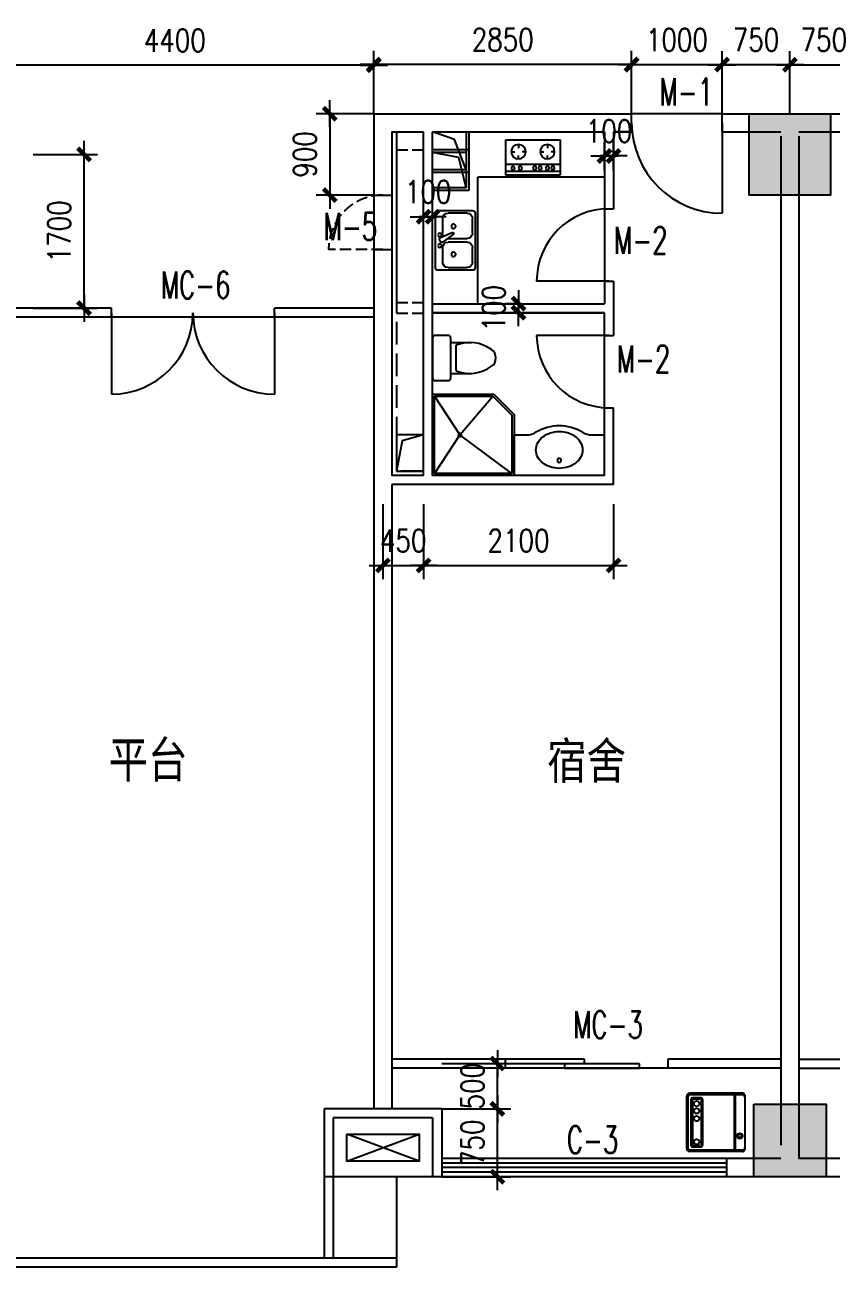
# Model space of a CAD drawing. Extents: x -357449 to -117302, y 127569 to 244935.
# Drawn here: x -326697 to -317784, y 168271 to 182003 of the extents above; entities that cross this region are included whole.
import ezdxf

# ---------------------------------------------------------------- set-up
doc = ezdxf.new("R2010")
doc.units = 0
doc.header["$MEASUREMENT"] = 0
doc.linetypes.add('DASH', pattern=[0.35, 0.25, -0.1])
doc.layers.get('0').update_dxf_attribs({"linetype": 'CONTINUOUS'})
doc.layers.get('DEFPOINTS').update_dxf_attribs({"linetype": 'CONTINUOUS'})
for name, color, linetype in [('1', 8, 'CONTINUOUS'), ('COLUMN', 4, 'CONTINUOUS'), ('DIM', 7, 'CONTINUOUS'), ('F', 31, 'CONTINUOUS'), ('JAJU', 8, 'CONTINUOUS'), ('WALL', 1, 'CONTINUOUS'), ('WINDOW', 4, 'CONTINUOUS'), ('WINDOWS', 4, 'CONTINUOUS'), ('阳台', 4, 'CONTINUOUS')]:
    doc.layers.add(name, color=color, linetype=linetype)
doc.layers.add('AXIS', color=3, linetype='CONTINUOUS', lineweight=9)
doc.styles.add('CHINA', font='SimSun.ttf', dxfattribs={"width": 0.85, "height": 150})
doc.styles.add('DIM_FONT', font='SIMPLEX.shx', dxfattribs={"width": 0.8})
doc.styles.add('FS', font='txt.shx', dxfattribs={"width": 0.66, "height": 150, "bigfont": 'fs.shx'})
doc.dimstyles.new('DIMN-200', dxfattribs={"dimtxt": 300, "dimasz": 1, "dimexe": 250, "dimexo": 0, "dimgap": 150, "dimtad": 1, "dimdec": 0, "dimdsep": 46, "dimtxsty": 'DIM_FONT', "dimblk": '_DIMX', "dimcen": 2.5, "dimclrd": 256, "dimclre": 256, "dimclrt": 4, "dimadec": 0, "dimazin": 0, "dimtfac": 1, "dimtdec": 0, "dimtix": 1, "dimtmove": 2, "dimatfit": 3, "dimldrblk": '_DIMX', "dimfxl": 0, "dimtolj": 1, "dimtzin": 0, "dimarcsym": 0})
doc.dimstyles.get("Standard").update_dxf_attribs({"dimtxt": 375, "dimasz": 1, "dimexe": 150, "dimexo": 0, "dimgap": 200, "dimtad": 1, "dimdec": 0, "dimzin": 0, "dimdsep": 46, "dimtxsty": 'DIM_FONT', "dimblk1": '_DIMX', "dimblk2": '_DIMX', "dimsah": 1, "dimcen": 200, "dimclrd": 256, "dimclre": 256, "dimclrt": 4, "dimadec": 0, "dimazin": 0, "dimtfac": 1, "dimtdec": 0, "dimtix": 1, "dimtmove": 2, "dimatfit": 3, "dimldrblk": '_DIMX', "dimfxl": 0, "dimtolj": 1, "dimtzin": 0, "dimarcsym": 0})

# ---------------------------------------------------------------- blocks, each defined once
blk = doc.blocks.new('_DIMX')
blk.add_line((-150, 0), (150, 0))
at = {"const_width": 50}
blk.add_lwpolyline([(-70, -70), (70, 70)], dxfattribs=at)
blk = doc.blocks.new('*D919')
at = {"linetype": 'ByBlock'}
for p, q in [((-304604, 219587), (-304604, 220273)), ((-300204, 219587), (-300204, 220273)), ((-300205, 220123), (-304603, 220123))]:
    blk.add_line(p, q, dxfattribs=at)
at = {"layer": 'DEFPOINTS', "color": 0, "linetype": 'ByBlock'}
for p in [(-304604, 220123), (-304604, 219587), (-300204, 219587)]:
    blk.add_point(p, dxfattribs=at)
at = {"linetype": 'ByBlock', "rotation": 180}
blk.add_blockref('_DIMX', (-304604, 220123), dxfattribs=at)
at = {"linetype": 'ByBlock'}
blk.add_blockref('_DIMX', (-300204, 220123), dxfattribs=at)
at = {"color": 4, "linetype": 'ByBlock', "insert": (-302404, 220398), "char_height": 250, "attachment_point": 5, "style": 'DIM_FONT'}
blk.add_mtext('\\A1;4400', dxfattribs=at)
blk = doc.blocks.new('*D920')
at = {"linetype": 'ByBlock'}
for p, q in [((-303970, 219137), (-303257, 219137)), ((-303407, 217438), (-303407, 219136)), ((-303970, 217437), (-303257, 217437))]:
    blk.add_line(p, q, dxfattribs=at)
at = {"layer": 'DEFPOINTS', "color": 0, "linetype": 'ByBlock'}
for p in [(-303970, 219137), (-303407, 219137), (-303970, 217437)]:
    blk.add_point(p, dxfattribs=at)
at = {"linetype": 'ByBlock'}
for p, rotation in [((-303407, 219137), 90), ((-303407, 217437), 270)]:
    blk.add_blockref('_DIMX', p, dxfattribs=dict(at, rotation=rotation))
at = {"color": 4, "linetype": 'ByBlock', "insert": (-303682, 218287), "char_height": 250, "attachment_point": 5, "rotation": 90, "style": 'DIM_FONT'}
blk.add_mtext('\\A1;1700', dxfattribs=at)
blk = doc.blocks.new('*D1078')
at = {"linetype": 'ByBlock'}
for p, q in [((-322089, 170521), (-321324, 170521)), ((-321474, 170522), (-321474, 170523)), ((-321474, 170021), (-321474, 170521)), ((-322089, 170021), (-321324, 170021)), ((-321474, 170020), (-321474, 170019))]:
    blk.add_line(p, q, dxfattribs=at)
at = {"layer": 'DEFPOINTS', "color": 0, "linetype": 'ByBlock'}
for p in [(-322089, 170521), (-321474, 170521), (-322089, 170021)]:
    blk.add_point(p, dxfattribs=at)
at = {"linetype": 'ByBlock'}
for p, rotation in [((-321474, 170521), 270), ((-321474, 170021), 90)]:
    blk.add_blockref('_DIMX', p, dxfattribs=dict(at, rotation=rotation))
at = {"color": 4, "linetype": 'ByBlock', "insert": (-321749, 170271), "char_height": 250, "attachment_point": 5, "rotation": 90, "style": 'DIM_FONT'}
blk.add_mtext('\\A1;500', dxfattribs=at)
blk = doc.blocks.new('*D918')
at = {"linetype": 'ByBlock'}
for p, q in [((-299454, 208537), (-298688, 208537)), ((-298838, 208538), (-298838, 208539)), ((-298838, 207787), (-298838, 208537)), ((-299454, 207787), (-298688, 207787)), ((-298838, 207786), (-298838, 207785))]:
    blk.add_line(p, q, dxfattribs=at)
at = {"layer": 'DEFPOINTS', "color": 0, "linetype": 'ByBlock'}
for p in [(-299454, 208537), (-298838, 208537), (-299454, 207787)]:
    blk.add_point(p, dxfattribs=at)
at = {"linetype": 'ByBlock'}
for p, rotation in [((-298838, 208537), 270), ((-298838, 207787), 90)]:
    blk.add_blockref('_DIMX', p, dxfattribs=dict(at, rotation=rotation))
at = {"color": 4, "linetype": 'ByBlock', "insert": (-299113, 208162), "char_height": 250, "attachment_point": 5, "rotation": 90, "style": 'DIM_FONT'}
blk.add_mtext('\\A1;750', dxfattribs=at)
blk = doc.blocks.new('A$C5E2968BE')
for p, q in [((0, 606), (0, 38)), ((16, 606), (16, 38)), ((622, 643), (38, 643)), ((622, 627), (38, 627)), ((48, 573), (48, 70)), ((64, 573), (64, 70)), ((155, 595), (70, 595)), ((155, 579), (70, 579)), ((161, 573), (161, 70)), ((177, 573), (177, 70)), ((525, 627), (525, 16)), ((536, 627), (536, 16)), ((643, 622), (643, 21)), ((622, 16), (38, 16)), ((622, 0), (38, 0)), ((155, 64), (70, 64)), ((155, 48), (70, 48))]:
    blk.add_line(p, q)
for centre, radius in [((111, 529), 30), ((111, 449), 30), ((111, 364), 30), ((590, 173), 30), ((590, 173), 19.3), ((111, 106), 30)]:
    blk.add_circle(centre, radius)
for centre, radius, start, end in [((38, 606), 37.5, 90, 180), ((38, 606), 21.4, 90, 180), ((70, 573), 21.4, 90, 180), ((155, 573), 21.4, 0, 90), ((622, 622), 21.4, 0, 90), ((622, 606), 21.4, 0, 90), ((38, 38), 37.5, 180, 270), ((38, 38), 21.4, 180, 270), ((70, 70), 21.4, 180, 270), ((155, 70), 21.4, 270, 0), ((622, 38), 21.4, 270, 0), ((622, 21), 21.4, 270, 0)]:
    blk.add_arc(centre, radius, start, end)
blk = doc.blocks.new('*D1151')
at = {"linetype": 'ByBlock'}
for p, q in [((-299654, 215272), (-299654, 214443)), ((-297554, 215272), (-297554, 214443)), ((-299653, 214593), (-297555, 214593))]:
    blk.add_line(p, q, dxfattribs=at)
at = {"layer": 'DEFPOINTS', "color": 0, "linetype": 'ByBlock'}
for p in [(-299654, 215272), (-297554, 215272), (-297554, 214593)]:
    blk.add_point(p, dxfattribs=at)
at = {"linetype": 'ByBlock', "rotation": 180}
blk.add_blockref('_DIMX', (-299654, 214593), dxfattribs=at)
at = {"linetype": 'ByBlock'}
blk.add_blockref('_DIMX', (-297554, 214593), dxfattribs=at)
at = {"color": 4, "linetype": 'ByBlock', "insert": (-298604, 214868), "char_height": 250, "attachment_point": 5, "style": 'DIM_FONT'}
blk.add_mtext('\\A1;2100', dxfattribs=at)
blk = doc.blocks.new('*D1152')
at = {"linetype": 'ByBlock'}
for p, q in [((-300104, 215272), (-300104, 214443)), ((-299654, 215272), (-299654, 214443)), ((-300105, 214593), (-300106, 214593)), ((-300104, 214593), (-299654, 214593)), ((-299653, 214593), (-299652, 214593))]:
    blk.add_line(p, q, dxfattribs=at)
at = {"layer": 'DEFPOINTS', "color": 0, "linetype": 'ByBlock'}
for p in [(-300104, 215272), (-299654, 215272), (-299654, 214593)]:
    blk.add_point(p, dxfattribs=at)
at = {"linetype": 'ByBlock'}
blk.add_blockref('_DIMX', (-300104, 214593), dxfattribs=at)
at = {"linetype": 'ByBlock', "rotation": 180}
blk.add_blockref('_DIMX', (-299654, 214593), dxfattribs=at)
at = {"color": 4, "linetype": 'ByBlock', "insert": (-299879, 214868), "char_height": 250, "attachment_point": 5, "style": 'DIM_FONT'}
blk.add_mtext('\\A1;450', dxfattribs=at)
blk = doc.blocks.new('*D935')
at = {"linetype": 'ByBlock'}
for p, q in [((-300204, 219587), (-300204, 220281)), ((-297354, 219587), (-297354, 220281)), ((-297355, 220131), (-300203, 220131))]:
    blk.add_line(p, q, dxfattribs=at)
at = {"layer": 'DEFPOINTS', "color": 0, "linetype": 'ByBlock'}
for p in [(-300204, 220131), (-300204, 219587), (-297354, 219587)]:
    blk.add_point(p, dxfattribs=at)
at = {"linetype": 'ByBlock', "rotation": 180}
blk.add_blockref('_DIMX', (-300204, 220131), dxfattribs=at)
at = {"linetype": 'ByBlock'}
blk.add_blockref('_DIMX', (-297354, 220131), dxfattribs=at)
at = {"color": 4, "linetype": 'ByBlock', "insert": (-298779, 220406), "char_height": 250, "attachment_point": 5, "style": 'DIM_FONT'}
blk.add_mtext('\\A1;2850', dxfattribs=at)
blk = doc.blocks.new('A$C58910DAE')
for p, q in [((0, 600), (0, 0)), ((390, 600), (0, 600)), ((270, 0), (270, 600)), ((350, 0), (350, 600)), ((390, 0), (390, 600)), ((50, 460), (90, 460)), ((130, 540), (130, 500)), ((130, 380), (130, 420)), ((210, 460), (170, 460)), ((50, 140), (90, 140)), ((130, 220), (130, 180)), ((210, 140), (170, 140)), ((0, 0), (390, 0)), ((130, 60), (130, 100))]:
    blk.add_line(p, q)
for centre, radius in [((130, 460), 80), ((310, 520), 20), ((310, 440), 20), ((310, 280), 20), ((130, 140), 80), ((310, 220), 20), ((310, 140), 20), ((310, 80), 20)]:
    blk.add_circle(centre, radius)
blk = doc.blocks.new('A$C6F837C5C')
at = {"layer": '1'}
blk.add_lwpolyline([(259, 407, 0.078966), (157, 391, 0.088152), (76, 347, 0.105269), (19, 279, 0.121685), (0, 203, 0.121685), (19, 128, 0.105269), (76, 60, 0.088152), (157, 16, 0.078966), (259, 0, 0.078966), (360, 16, 0.088152), (441, 60, 0.105269), (498, 128, 0.121685), (517, 203, 0.121685), (498, 279, 0.105269), (441, 347, 0.088152), (360, 391, 0.078966)], format="xyb", close=True, dxfattribs=at)
blk.add_circle((259, 88), 22, dxfattribs=at)
blk = doc.blocks.new('A$C571F03B5')
for p, q in [((0, 470), (0, 30)), ((170, 500), (30, 500)), ((200, 30), (200, 470)), ((200, 420), (430, 420)), ((260, 110), (260, 390)), ((30, 0), (170, 0)), ((200, 80), (430, 80))]:
    blk.add_line(p, q)
for centre, radius, start, end in [((30, 470), 30, 90, 180), ((170, 470), 30, 0, 90), ((413, 23), 398, 53.3619, 112.5495), ((590, 250), 110, 303.4509, 56.5491), ((413, 477), 398, 247.4505, 306.6381), ((30, 30), 30, 180, 270), ((170, 30), 30, 270, 0)]:
    blk.add_arc(centre, radius, start, end)
at = {"style": 'DIM_FONT', "text_generation_flag": 4, "width": 0.8, "flags": 9}
for tag in ['YSIZE', 'XSIZE']:
    blk.add_attdef(tag, (0, 250), '', height=0.5, rotation=90, dxfattribs=at)
blk = doc.blocks.new('A$C13156595')
for p, q in [((900, 900), (0, 900)), ((0, 900), (0, 0)), ((877, 877), (22, 877)), ((22, 877), (22, 22)), ((300, 450), (22, 877)), ((877, 877), (300, 450)), ((877, 234), (877, 877)), ((900, 225), (900, 900)), ((22, 22), (300, 450)), ((300, 450), (666, 22)), ((666, 22), (877, 234)), ((675, 0), (900, 225)), ((0, 0), (675, 0)), ((22, 22), (666, 22))]:
    blk.add_line(p, q)
blk.add_circle((300, 450), 18.7)
blk = doc.blocks.new('A$C54757736')
for p, q in [((630, 440), (30, 440)), ((0, 410), (0, 30)), ((30, 90), (30, 300)), ((90, 360), (250, 360)), ((299, 382), (241, 246)), ((259, 236), (347, 355)), ((310, 299), (310, 90)), ((328, 393), (342, 385)), ((350, 90), (350, 300)), ((410, 360), (570, 360)), ((630, 300), (630, 90)), ((660, 30), (660, 410)), ((241, 246), (259, 236)), ((250, 30), (90, 30)), ((570, 30), (410, 30)), ((30, 0), (630, 0))]:
    blk.add_line(p, q)
for centre, radius in [((270, 390), 20), ((390, 390), 20), ((175, 240), 25), ((485, 240), 25)]:
    blk.add_circle(centre, radius)
for centre, radius, start, end in [((30, 410), 30, 90, 180), ((630, 410), 30, 360, 90), ((90, 300), 60, 90, 180), ((250, 300), 60, 56.607, 90), ((318, 375), 20, 60, 159.4623), ((332, 367), 20, 320.5377, 60), ((410, 300), 60, 90, 180), ((570, 300), 60, 360, 90), ((30, 30), 30, 180, 270), ((90, 90), 60, 180, 270), ((250, 90), 60, 270, 360), ((410, 90), 60, 180, 270), ((570, 90), 60, 270, 360), ((630, 30), 30, 270, 360)]:
    blk.add_arc(centre, radius, start, end)
blk = doc.blocks.new('*D944')
at = {"linetype": 'ByBlock'}
for p, q in [((-295604, 219587), (-295604, 220279)), ((-294854, 219587), (-294854, 220279)), ((-295605, 220129), (-295606, 220129)), ((-295604, 220129), (-294854, 220129)), ((-294853, 220129), (-294852, 220129))]:
    blk.add_line(p, q, dxfattribs=at)
at = {"layer": 'DEFPOINTS', "color": 0, "linetype": 'ByBlock'}
for p in [(-294854, 220129), (-295604, 219587), (-294854, 219587)]:
    blk.add_point(p, dxfattribs=at)
at = {"linetype": 'ByBlock'}
blk.add_blockref('_DIMX', (-295604, 220129), dxfattribs=at)
at = {"linetype": 'ByBlock', "rotation": 180}
blk.add_blockref('_DIMX', (-294854, 220129), dxfattribs=at)
at = {"color": 4, "linetype": 'ByBlock', "insert": (-295229, 220404), "char_height": 250, "attachment_point": 5, "style": 'DIM_FONT'}
blk.add_mtext('\\A1;750', dxfattribs=at)
blk = doc.blocks.new('*D936')
at = {"linetype": 'ByBlock'}
for p, q in [((-297354, 219587), (-297354, 220279)), ((-296354, 219587), (-296354, 220279)), ((-296355, 220129), (-297353, 220129))]:
    blk.add_line(p, q, dxfattribs=at)
at = {"layer": 'DEFPOINTS', "color": 0, "linetype": 'ByBlock'}
for p in [(-297354, 220129), (-297354, 219587), (-296354, 219587)]:
    blk.add_point(p, dxfattribs=at)
at = {"linetype": 'ByBlock', "rotation": 180}
blk.add_blockref('_DIMX', (-297354, 220129), dxfattribs=at)
at = {"linetype": 'ByBlock'}
blk.add_blockref('_DIMX', (-296354, 220129), dxfattribs=at)
at = {"color": 4, "linetype": 'ByBlock', "insert": (-296854, 220404), "char_height": 250, "attachment_point": 5, "style": 'DIM_FONT'}
blk.add_mtext('\\A1;1000', dxfattribs=at)
blk = doc.blocks.new('*D934')
at = {"linetype": 'ByBlock'}
for p, q in [((-296354, 219587), (-296354, 220279)), ((-295604, 219587), (-295604, 220279)), ((-296355, 220129), (-296356, 220129)), ((-295604, 220129), (-296354, 220129)), ((-295603, 220129), (-295602, 220129))]:
    blk.add_line(p, q, dxfattribs=at)
at = {"layer": 'DEFPOINTS', "color": 0, "linetype": 'ByBlock'}
for p in [(-296354, 220129), (-296354, 219587), (-295604, 219587)]:
    blk.add_point(p, dxfattribs=at)
at = {"linetype": 'ByBlock'}
blk.add_blockref('_DIMX', (-296354, 220129), dxfattribs=at)
at = {"linetype": 'ByBlock', "rotation": 180}
blk.add_blockref('_DIMX', (-295604, 220129), dxfattribs=at)
at = {"color": 4, "linetype": 'ByBlock', "insert": (-295979, 220404), "char_height": 250, "attachment_point": 5, "style": 'DIM_FONT'}
blk.add_mtext('\\A1;750', dxfattribs=at)
blk = doc.blocks.new('*D1253')
at = {"linetype": 'ByBlock'}
for p, q in [((-311416, 219192), (-312054, 219192)), ((-311904, 219191), (-311904, 218293)), ((-311416, 218292), (-312054, 218292))]:
    blk.add_line(p, q, dxfattribs=at)
at = {"layer": 'DEFPOINTS', "color": 0, "linetype": 'ByBlock'}
for p in [(-311416, 219192), (-311904, 218292), (-311416, 218292)]:
    blk.add_point(p, dxfattribs=at)
at = {"linetype": 'ByBlock'}
for p, rotation in [((-311904, 219192), 90), ((-311904, 218292), 270)]:
    blk.add_blockref('_DIMX', p, dxfattribs=dict(at, rotation=rotation))
at = {"color": 4, "linetype": 'ByBlock', "insert": (-312179, 218742), "char_height": 250, "attachment_point": 5, "rotation": 90, "style": 'DIM_FONT'}
blk.add_mtext('\\A1;900', dxfattribs=at)
blk = doc.blocks.new('*D1318')
at = {"linetype": 'ByBlock'}
for p, q in [((-308866, 218567), (-308866, 218875)), ((-308766, 218567), (-308766, 218875)), ((-308867, 218725), (-308868, 218725)), ((-308766, 218725), (-308866, 218725)), ((-308765, 218725), (-308764, 218725))]:
    blk.add_line(p, q, dxfattribs=at)
at = {"layer": 'DEFPOINTS', "color": 0, "linetype": 'ByBlock'}
for p in [(-308866, 218725), (-308866, 218567), (-308766, 218567)]:
    blk.add_point(p, dxfattribs=at)
at = {"linetype": 'ByBlock'}
blk.add_blockref('_DIMX', (-308866, 218725), dxfattribs=at)
at = {"linetype": 'ByBlock', "rotation": 180}
blk.add_blockref('_DIMX', (-308766, 218725), dxfattribs=at)
at = {"color": 4, "linetype": 'ByBlock', "insert": (-308816, 219000), "char_height": 250, "attachment_point": 5, "style": 'DIM_FONT'}
blk.add_mtext('\\A1;100', dxfattribs=at)
blk = doc.blocks.new('*D1319')
at = {"linetype": 'ByBlock'}
for p, q in [((-310866, 217792), (-310866, 218203)), ((-310766, 217792), (-310766, 218203)), ((-310867, 218053), (-310868, 218053)), ((-310766, 218053), (-310866, 218053)), ((-310765, 218053), (-310764, 218053))]:
    blk.add_line(p, q, dxfattribs=at)
at = {"layer": 'DEFPOINTS', "color": 0, "linetype": 'ByBlock'}
for p in [(-310866, 218053), (-310866, 217792), (-310766, 217792)]:
    blk.add_point(p, dxfattribs=at)
at = {"linetype": 'ByBlock'}
blk.add_blockref('_DIMX', (-310866, 218053), dxfattribs=at)
at = {"linetype": 'ByBlock', "rotation": 180}
blk.add_blockref('_DIMX', (-310766, 218053), dxfattribs=at)
at = {"color": 4, "linetype": 'ByBlock', "insert": (-310816, 218328), "char_height": 250, "attachment_point": 5, "style": 'DIM_FONT'}
blk.add_mtext('\\A1;100', dxfattribs=at)
blk = doc.blocks.new('*D1334')
at = {"linetype": 'ByBlock'}
for p, q in [((-309816, 217092), (-309966, 217092)), ((-309816, 216992), (-309966, 216992)), ((-309816, 217093), (-309816, 217094)), ((-309816, 217092), (-309816, 216992)), ((-309816, 216991), (-309816, 216990))]:
    blk.add_line(p, q, dxfattribs=at)
at = {"layer": 'DEFPOINTS', "color": 0, "linetype": 'ByBlock'}
for p in [(-309816, 217092), (-309816, 216992), (-309816, 216992)]:
    blk.add_point(p, dxfattribs=at)
at = {"linetype": 'ByBlock'}
for p, rotation in [((-309816, 217092), 270), ((-309816, 216992), 90)]:
    blk.add_blockref('_DIMX', p, dxfattribs=dict(at, rotation=rotation))
at = {"color": 4, "linetype": 'ByBlock', "insert": (-310091, 217042), "char_height": 250, "attachment_point": 5, "rotation": 90, "style": 'DIM_FONT'}
blk.add_mtext('\\A1;100', dxfattribs=at)

msp = doc.modelspace()

# ---------------------------------------------------------------- hatches: boundary and pattern name
at = {"layer": 'COLUMN'}
h = msp.add_hatch(color=256, dxfattribs=at)
h.paths.add_polyline_path([(-318239.36, 181021.04), (-318689.36, 181021.04), (-318689.36, 180571.04), (-318239.36, 180571.04)])
h.paths.add_polyline_path([(-318239.36, 180571.04), (-317789.36, 180571.04), (-317789.36, 181021.04), (-318239.36, 181021.04)])
h.paths.add_polyline_path([(-318239.36, 180571.04), (-318239.36, 180121.04), (-317789.36, 180121.04), (-317789.36, 180571.04)])
h.paths.add_polyline_path([(-318239.36, 180571.04), (-318689.36, 180571.04), (-318689.36, 180121.04), (-318239.36, 180121.04)])
msp.add_hatch(color=256, dxfattribs=at).paths.add_polyline_path([(-318639.36, 169271.04), (-317839.36, 169271.04), (-317839.36, 170071.04), (-318639.36, 170071.04)])

# ---------------------------------------------------------------- linework, layer by layer
at = {"layer": '1'}
for p, q in [((-321947.2, 180736.6), (-322189.36, 180821.04)), ((-321819.36, 180401.04), (-321947.2, 180736.6)), ((-321789.36, 180621.04), (-322189.36, 180621.04)), ((-321819.36, 180591.04), (-322189.36, 180591.04)), ((-321899.42, 180536.6), (-322189.36, 180591.04)), ((-321819.36, 180591.04), (-321819.36, 180201.04)), ((-321789.36, 180621.04), (-321789.36, 180171.04)), ((-321819.36, 180201.04), (-321899.42, 180536.6)), ((-320289.36, 180321.04), (-321689.36, 180321.04)), ((-321689.36, 178921.04), (-321689.36, 180321.04)), ((-321819.36, 180201.04), (-322189.36, 180201.04)), ((-321789.36, 180171.04), (-322189.36, 180171.04)), ((-322839.36, 180121.04), (-322639.36, 180121.04)), ((-322839.36, 179521.04), (-322639.36, 179521.04)), ((-321289.36, 177021.04), (-321289.36, 177471.04)), ((-321289.36, 177471.04), (-321149.91, 177471.04)), ((-320428.8, 177471.04), (-320289.36, 177471.04)), ((-323139.36, 169442.31), (-322339.36, 169742.31)), ((-322339.36, 169442.31), (-323139.36, 169742.31))]:
    msp.add_line(p, q, dxfattribs=at)
for points in [[(-321789.36, 180821.04), (-321789.36, 180821.04), (-321789.36, 180371.04), (-322189.36, 180371.04)], [(-321819.36, 180821.04), (-321819.36, 180401.04), (-322189.36, 180401.04)]]:
    msp.add_lwpolyline(points, dxfattribs=at)
msp.add_lwpolyline([(-323139.36, 169742.31), (-322339.36, 169742.31), (-322339.36, 169442.31), (-323139.36, 169442.31)], close=True, dxfattribs=at)
for centre, radius, start, end in [((-320789.36, 177071.04), 500, 58.997281, 121.002719), ((-321149.91, 177671.04), 200, 270, 301.002719), ((-320428.8, 177671.04), 200, 238.997281, 270)]:
    msp.add_arc(centre, radius, start, end, dxfattribs=at)
at = {"layer": 'COLUMN'}
for points in [[(-318689.36, 181021.04), (-317789.36, 181021.04), (-317789.36, 180121.04), (-318689.36, 180121.04)], [(-318639.36, 170071.04), (-317839.36, 170071.04), (-317839.36, 169271.04), (-318639.36, 169271.04)]]:
    msp.add_lwpolyline(points, close=True, dxfattribs=at)
at = {"layer": 'JAJU', "color": 8}
for p, q in [((-318939.36, 169471.04), (-322089.36, 169471.04)), ((-318939.36, 169421.04), (-322089.36, 169421.04))]:
    msp.add_line(p, q, dxfattribs=at)
at = {"layer": 'WALL'}
for p, q in [((-322839.36, 181021.04), (-322839.36, 170021.04)), ((-322839.36, 181021.04), (-319989.36, 181021.04)), ((-319989.36, 180821.04), (-319989.36, 181021.04)), ((-318989.36, 181021.04), (-317464.36, 181021.04)), ((-318989.36, 180821.04), (-318989.36, 181021.04)), ((-322639.36, 180821.04), (-322639.36, 178821.04)), ((-322639.36, 180821.04), (-322289.36, 180821.04)), ((-322289.36, 177021.04), (-322289.36, 180821.04)), ((-322189.36, 180821.04), (-320289.36, 180821.04)), ((-322189.36, 177021.04), (-322189.36, 180821.04)), ((-320289.36, 180821.04), (-320289.36, 179971.04)), ((-320189.36, 180821.04), (-320189.36, 179971.04)), ((-320189.36, 180821.04), (-319989.36, 180821.04)), ((-319989.36, 180821.04), (-320189.36, 180821.04)), ((-318989.36, 180821.04), (-318339.36, 180821.04)), ((-318339.36, 180771.04), (-318339.36, 169621.04)), ((-318139.36, 180821.04), (-317489.36, 180821.04)), ((-318139.36, 180771.04), (-318139.36, 169471.04)), ((-320289.36, 179971.04), (-320189.36, 179971.04)), ((-320289.36, 179171.04), (-320289.36, 178921.04)), ((-320289.36, 179171.04), (-320189.36, 179171.04)), ((-320189.36, 179171.04), (-320189.36, 178571.04)), ((-322639.36, 178821.04), (-322639.36, 177021.04)), ((-322189.36, 178921.04), (-320289.36, 178921.04)), ((-320289.36, 178821.04), (-322189.36, 178821.04)), ((-322189.36, 178821.04), (-320289.36, 178821.04)), ((-320289.36, 178571.04), (-320289.36, 178821.04)), ((-320289.36, 178571.04), (-320189.36, 178571.04)), ((-320289.36, 177021.04), (-320289.36, 177771.04)), ((-320289.36, 177771.04), (-320189.36, 177771.04)), ((-320189.36, 176921.04), (-320189.36, 177771.04)), ((-322289.36, 177021.04), (-322639.36, 177021.04)), ((-320289.36, 177021.04), (-322189.36, 177021.04)), ((-322639.36, 176921.04), (-322639.36, 170021.04)), ((-320189.36, 176921.04), (-322639.36, 176921.04)), ((-323389.36, 170021.04), (-323389.36, 169271.04)), ((-322089.36, 170021.04), (-323389.36, 170021.04)), ((-322089.36, 170021.04), (-322089.36, 169271.04)), ((-323289.36, 169921.04), (-323289.36, 169271.04)), ((-322189.36, 169921.04), (-323289.36, 169921.04)), ((-322189.36, 169921.04), (-322189.36, 169271.04)), ((-318939.36, 169471.04), (-318939.36, 169271.04)), ((-318339.36, 169471.04), (-318939.36, 169471.04)), ((-317539.36, 169471.04), (-318139.36, 169471.04)), ((-323289.36, 169271.04), (-323389.36, 169271.04)), ((-322089.36, 169271.04), (-322189.36, 169271.04)), ((-317539.36, 169271.04), (-318939.36, 169271.04)), ((-317539.36, 169271.04), (-318639.36, 169271.04))]:
    msp.add_line(p, q, dxfattribs=at)
at = {"layer": 'WINDOW'}
msp.add_line((-319589.36, 170471.04), (-321389.36, 170471.04), dxfattribs=at)
at = {"layer": 'WINDOWS'}
for p, q in [((-318989.36, 181021.04), (-319989.36, 181021.04)), ((-318989.36, 180921.04), (-318989.36, 179921.04)), ((-320289.36, 179971.04), (-320289.36, 179171.04)), ((-320239.36, 179171.04), (-321039.36, 179171.04)), ((-325739.36, 178871.04), (-326839.36, 178871.04)), ((-325739.36, 178771.04), (-325739.36, 178871.04)), ((-325739.36, 178821.04), (-325739.36, 177921.04)), ((-322839.36, 178871.04), (-323939.36, 178871.04)), ((-323939.36, 178771.04), (-323939.36, 178871.04)), ((-323939.36, 178821.04), (-323939.36, 177921.04)), ((-325739.36, 178771.04), (-326839.36, 178771.04)), ((-323939.36, 178771.04), (-325739.36, 178771.04)), ((-322839.36, 178771.04), (-323939.36, 178771.04)), ((-320239.36, 178571.04), (-321039.36, 178571.04)), ((-320289.36, 177771.04), (-320289.36, 178571.04)), ((-322289.36, 177471.04), (-322526.26, 177405.32)), ((-322526.26, 177405.32), (-322589.36, 177071.04)), ((-321389.36, 170571.04), (-322639.36, 170571.04)), ((-321389.36, 170571.04), (-321389.36, 170471.04)), ((-319589.36, 170571.04), (-319589.36, 170471.04)), ((-318339.36, 170571.04), (-319589.36, 170571.04)), ((-318139.36, 170571.04), (-316889.36, 170571.04)), ((-321389.36, 170471.04), (-322639.36, 170471.04)), ((-318339.36, 170471.04), (-319589.36, 170471.04)), ((-318139.36, 170471.04), (-316889.36, 170471.04)), ((-318939.36, 169371.04), (-322089.36, 169371.04)), ((-318939.36, 169321.04), (-322089.36, 169321.04)), ((-323389.36, 169271.04), (-323389.36, 168371.04)), ((-323289.36, 169271.04), (-323289.36, 168371.04)), ((-322189.36, 169271.04), (-323289.36, 169271.04)), ((-322589.36, 169271.04), (-322589.36, 168271.04)), ((-318939.36, 169271.04), (-322089.36, 169271.04)), ((-322589.36, 168371.04), (-327239.36, 168371.04)), ((-322589.36, 168271.04), (-327339.36, 168271.04))]:
    msp.add_line(p, q, dxfattribs=at)
for points in [[(-322589.36, 177071.04), (-322289.36, 177071.04), (-322289.36, 177471.04), (-322589.36, 177471.04)], [(-320509.67, 170571.04), (-321389.36, 170571.04), (-321389.36, 170522.31), (-320509.67, 170522.31)], [(-319901.68, 170519.78), (-320731.82, 170519.78), (-320731.82, 170471.04), (-319901.68, 170471.04)]]:
    msp.add_lwpolyline(points, close=True, dxfattribs=at)
for centre, radius, start, end in [((-318989.36, 180921.04), 1000, 180, 270), ((-320239.36, 179171.04), 800, 90, 180), ((-325739.36, 178821.04), 900, 270, 360), ((-323939.36, 178821.04), 900, 180, 270), ((-320239.36, 178571.04), 800, 180, 270)]:
    msp.add_arc(centre, radius, start, end, dxfattribs=at)
at = {"layer": '阳台', "color": 8, "linetype": 'DASH', "ltscale": 1000}
for p, q in [((-322589.36, 180821.04), (-322589.36, 177071.04)), ((-322589.36, 180621.04), (-322589.36, 178931.04)), ((-322289.36, 177071.04), (-322589.36, 177071.04))]:
    msp.add_line(p, q, dxfattribs=at)
at = {"layer": '阳台', "color": 8, "linetype": 'DASH', "ltscale": 500}
for p, q in [((-322589.36, 180621.04), (-322289.36, 180621.04)), ((-322739.36, 179521.04), (-323339.36, 179521.04)), ((-322289.36, 178931.04), (-322589.36, 178931.04)), ((-322289.36, 178811.04), (-322589.36, 178811.04))]:
    msp.add_line(p, q, dxfattribs=at)
msp.add_arc((-322739.36, 179521.04), 600, 90, 180, dxfattribs=at)

# ---------------------------------------------------------------- block references
at = {"layer": '1', "xscale": -1}
for name, p, rotation in [('A$C58910DAE', (-320780.8, 180730.64), 90), ('A$C54757736', (-321719.36, 179951.04), 90), ('A$C13156595', (-322189.36, 177921.04), 180)]:
    msp.add_blockref(name, p, dxfattribs=dict(at, rotation=rotation))
at = {"layer": '1'}
for name, p in [('A$C571F03B5', (-322189.36, 178071.04)), ('A$C5E2968BE', (-319382.45, 169549.53))]:
    msp.add_blockref(name, p, dxfattribs=at)
at = {"layer": '1', "xscale": -1}
msp.add_blockref('A$C6F837C5C', (-320530.86, 177101.04), dxfattribs=at)

# ---------------------------------------------------------------- texts
at = {"layer": 'DIM', "style": 'CHINA', "width": 0.8}
for s, p in [('平台', (-325771.66, 173681.93)), ('宿舍', (-320923.94, 173668.04))]:
    msp.add_text(s, height=400, dxfattribs=at).set_placement(p)
at = {"layer": 'F', "style": 'FS', "width": 0.66}
for s, p in [('M-1', (-319683.72, 181112.58)), ('M-5', (-323396.98, 179624.95)), ('M-2', (-320186.15, 179471.51)), ('MC-6', (-325195.99, 178977.65)), ('M-2', (-320155.64, 178160.67)), ('MC-3', (-320637.58, 170801.55)), ('C-3', (-320705.47, 169529.58))]:
    msp.add_text(s, height=300, dxfattribs=at).set_placement(p)

# ---------------------------------------------------------------- dimensions: what is measured, and where the dimension line sits
at = {"layer": 'AXIS'}
for p1, p2, distance, picture, middle in [((-322839.36, 181021.04), (-327239.36, 181021.04), -535.6, '*D919', (-325039.36, 181831.64)), ((-319989.36, 181021.04), (-322839.36, 181021.04), -543.24, '*D935', (-321414.36, 181839.29)), ((-318989.36, 181021.04), (-319989.36, 181021.04), -541.79, '*D936', (-319489.36, 181837.83)), ((-318239.36, 181021.04), (-318989.36, 181021.04), -541.79, '*D934', (-318614.36, 181837.83)), ((-318239.36, 181021.04), (-317489.36, 181021.04), 541.79, '*D944', (-317864.36, 181837.83)), ((-326605.47, 178871.04), (-326605.47, 180571.04), -563.29, '*D920', (-326317.18, 179721.04))]:
    dim = msp.add_aligned_dim(p1=p1, p2=p2, distance=distance, dimstyle='DIMN-200', override={"dimtxt": 250, "dimexe": 150, "dimzin": 0, "dimblk1": '_DIMX', "dimblk2": '_DIMX', "dimsah": 1, "dimcen": 200}, dxfattribs=at)
    dim.commit()
    dim.dimension.update_dxf_attribs({"geometry": picture, "text_midpoint": middle, "insert": (-22635.49, -38566.22)})
at = {"layer": 'WINDOW'}
for base, p1, p2, picture, middle in [((-320289.36, 180554.47), (-320189.36, 180396.04), (-320289.36, 180396.04), '*D1318', (-320239.36, 180829.47)), ((-322289.36, 179882.42), (-322189.36, 179621.04), (-322289.36, 179621.04), '*D1319', (-322239.36, 180157.42))]:
    dim = msp.add_linear_dim(base=base, p1=p1, p2=p2, dimstyle='Standard', override={"dimtxt": 250, "dimgap": 150, "dimblk": '_DIMX'}, dxfattribs=at)
    dim.commit()
    dim.dimension.update_dxf_attribs({"geometry": picture, "text_midpoint": middle, "insert": (-11423.18, -38170.89)})
for base, p1, p2, picture, middle, set_off in [((-321239.36, 178821.04), (-321239.36, 178921.04), (-321239.36, 178821.04), '*D1334', (-321514.36, 178871.04), (-11423.18, -38170.89)), ((-321473.97, 170021.04), (-322089.36, 169271.04), (-322089.36, 170021.04), '*D918', (-321748.97, 169596.04), (-22635.49, -38516.22))]:
    dim = msp.add_linear_dim(base=base, p1=p1, p2=p2, angle=90, dimstyle='Standard', override={"dimtxt": 250, "dimgap": 150, "dimblk": '_DIMX'}, dxfattribs=at)
    dim.commit()
    dim.dimension.update_dxf_attribs({"geometry": picture, "text_midpoint": middle, "insert": set_off})
dim = msp.add_linear_dim(base=(-321473.97, 170521.04), p1=(-322089.36, 170021.04), p2=(-322089.36, 170521.04), angle=90, dimstyle='Standard', override={"dimtxt": 250, "dimgap": 150, "dimblk": '_DIMX'}, dxfattribs=at)
dim.commit()
dim.dimension.update_dxf_attribs({"geometry": '*D1078', "text_midpoint": (-321748.97, 170271.04)})
at = {"layer": 'WINDOWS'}
dim = msp.add_linear_dim(base=(-323327.09, 180121.04), p1=(-322839.36, 181021.04), p2=(-322839.36, 180121.04), angle=90, dimstyle='Standard', override={"dimtxt": 250, "dimgap": 150, "dimblk": '_DIMX'}, dxfattribs=at)
dim.commit()
dim.dimension.update_dxf_attribs({"geometry": '*D1253', "text_midpoint": (-323602.09, 180571.04), "insert": (-11423.18, -38170.89)})
for base, p1, p2, picture, middle in [((-322289.36, 176026.4), (-322739.36, 176705.99), (-322289.36, 176705.99), '*D1152', (-322514.36, 176301.4)), ((-320189.36, 176026.4), (-322289.36, 176705.99), (-320189.36, 176705.99), '*D1151', (-321239.36, 176301.4))]:
    dim = msp.add_linear_dim(base=base, p1=p1, p2=p2, dimstyle='Standard', override={"dimtxt": 250, "dimgap": 150, "dimblk": '_DIMX'}, dxfattribs=at)
    dim.commit()
    dim.dimension.update_dxf_attribs({"geometry": picture, "text_midpoint": middle, "insert": (-22635.49, -38566.22)})

doc.saveas('drawing.dxf')
